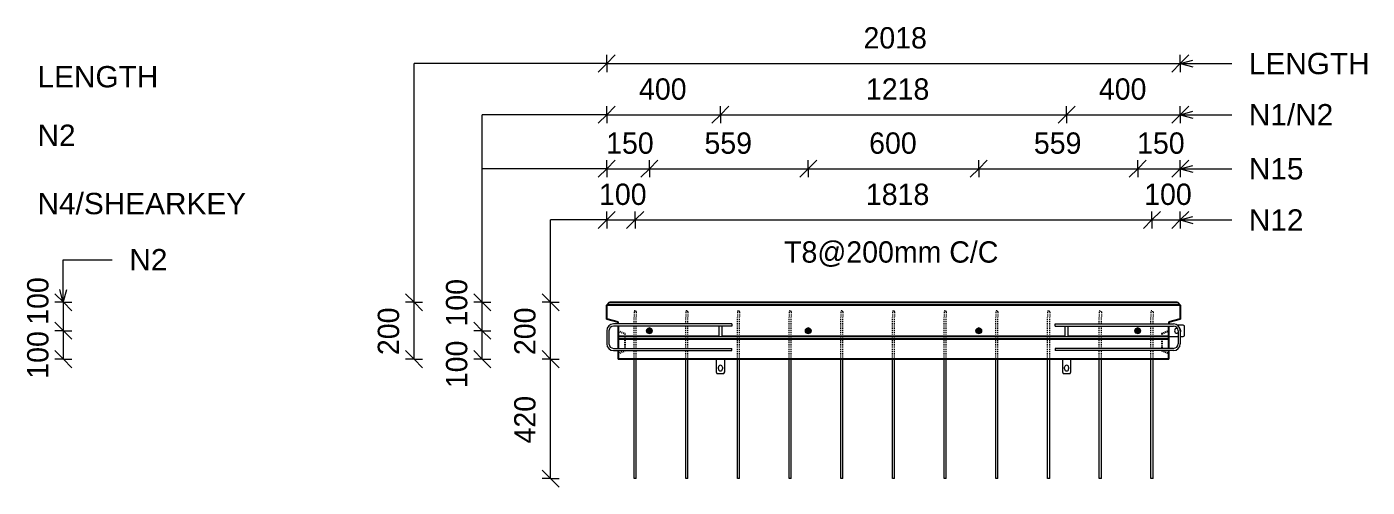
# Model space of a CAD drawing. Header units: millimetres. Extents: x -2992 to 10800, y 1067 to 19104.
# Drawn here: x 4139 to 8855, y 17485 to 19104 of the extents above; entities that cross this region are included whole.
import ezdxf

# ---------------------------------------------------------------- set-up
doc = ezdxf.new("R2010")
doc.units = ezdxf.units.MM
doc.linetypes.add('Dash', pattern=[6.36, 3.18, -3.18])
for name, color, linetype, lineweight in [('A-ANNO-DIMS', 211, 'Continuous', 9), ('A-ANNO-DIMS-30', 211, 'Continuous', 9), ('A-DETL-THIN', 151, 'Continuous', 18), ('A-GENM', 13, 'Continuous', 18), ('A-WALL', 113, 'Continuous', 25), ('A-WALL-HDLN', 110, 'Dash', 25), ('G-ANNO-TEXT', 231, 'Continuous', 9), ('S-RBAR', 171, 'Continuous', 18)]:
    doc.layers.add(name, color=color, linetype=linetype, lineweight=lineweight)
doc.styles.add('Arial_2', font='arial.ttf', dxfattribs={"height": 75})
doc.styles.add('Nirmala UI Semilight_4', font='NirmalaS.ttf', dxfattribs={"height": 75})
doc.dimstyles.new('Arrow_Filled_-_2_5_NI_UI_3', dxfattribs={"dimscale": 304.8, "dimtxt": 78.552296, "dimasz": 0.19685, "dimexe": 0.098425, "dimexo": 0.0625, "dimgap": 0.098425, "dimtad": 1, "dimdec": 4, "dimzin": 0, "dimdsep": 46, "dimtxsty": 'Nirmala UI Semilight_4', "dimblk1": 'OBLIQUE', "dimblk2": 'OBLIQUE', "dimsah": 1, "dimcen": 0.09, "dimazin": 0, "dimtfac": 1, "dimtdec": 4, "dimtix": 1, "dimtmove": 0, "dimatfit": 3, "dimfxl": 0.098425, "dimfxlon": 1, "dimtvp": 1, "dimtolj": 1, "dimtzin": 0, "dimarcsym": 2})
doc.dimstyles.new('Arrow_Filled_-_2_5_NI_UI_4', dxfattribs={"dimscale": 304.8, "dimtxt": 78.552296, "dimasz": 0.19685, "dimexe": 0.098425, "dimexo": 0.0625, "dimgap": 0.098425, "dimtad": 1, "dimdec": 4, "dimzin": 0, "dimdsep": 46, "dimtxsty": 'Nirmala UI Semilight_4', "dimblk1": 'OBLIQUE', "dimblk2": 'OBLIQUE', "dimsah": 1, "dimcen": 0.09, "dimazin": 0, "dimtfac": 1, "dimtdec": 4, "dimtix": 1, "dimtmove": 2, "dimatfit": 3, "dimfxl": 0.098425, "dimfxlon": 1, "dimtvp": 1, "dimtolj": 1, "dimtzin": 0, "dimarcsym": 2})

# ---------------------------------------------------------------- blocks, each defined once
blk = doc.blocks.new('RR spread anchor face based - RR-SA-4_0-240-1726833-Elevation Top1')
at = {"layer": 'A-GENM'}
for p, q in [((11269.8, 18051.4), (11269.8, 18015.4)), ((11269.8, 18015.4), (11281.8, 18015.4)), ((11281.8, 18015.4), (11281.8, 18051.4))]:
    blk.add_line(p, q, dxfattribs=at)
blk = doc.blocks.new('RR spread anchor face based - RR-SA-2_5-150-1726819-Elevation Top1')
at = {"layer": 'A-GENM'}
for p, q in [((11260.8, 17935.4), (11260.8, 17890.4)), ((11290.8, 17890.4), (11290.8, 17935.4)), ((11260.8, 17890.4), (11263.3, 17885.4)), ((11263.3, 17885.4), (11288.3, 17885.4)), ((11268.8, 17900.9), (11268.8, 17906.9)), ((11282.8, 17906.9), (11282.8, 17900.9)), ((11288.3, 17885.4), (11290.8, 17890.4))]:
    blk.add_line(p, q, dxfattribs=at)
for centre, start, end in [((11275.8, 17906.9), 0, 180), ((11275.8, 17900.9), 180, 0)]:
    blk.add_arc(centre, 7, start, end, dxfattribs=at)
blk = doc.blocks.new('RR spread anchor face based - RR-SA-3_0-200-1726827-Elevation Top1')
at = {"layer": 'A-GENM'}
for p, q in [((12853.8, 18015.4), (12885.8, 18015.4)), ((12882.5, 18044.4), (12882.9, 18044.4)), ((12885.8, 18026.4), (12882.5, 18026.4)), ((12903.8, 18055.4), (12882.8, 18055.4)), ((12893.8, 18015.4), (12903.8, 18015.4)), ((12908.8, 18052.9), (12903.8, 18055.4)), ((12903.8, 18015.4), (12908.8, 18017.9)), ((12908.8, 18017.9), (12908.8, 18052.9))]:
    blk.add_line(p, q, dxfattribs=at)
for centre, start, end in [((12882.5, 18035.4), 90, 270), ((12886.5, 18035.4), 324.8077, 43.7744)]:
    blk.add_arc(centre, 9, start, end, dxfattribs=at)
blk = doc.blocks.new('DIMBLOCK20-Elevation Top')
at = {"layer": 'A-ANNO-DIMS-30'}
for p, q in [((4267.8, 18035.4), (4237.8, 18065.4)), ((4267.8, 18035.4), (4237.8, 18035.4)), ((4267.8, 17935.4), (4267.8, 18035.4)), ((4267.8, 18035.4), (4297.8, 18005.4)), ((4267.8, 18035.4), (4297.8, 18035.4)), ((4267.8, 17935.4), (4237.8, 17965.4)), ((4267.8, 17935.4), (4237.8, 17935.4)), ((4267.8, 17935.4), (4297.8, 17905.4)), ((4267.8, 17935.4), (4297.8, 17935.4))]:
    blk.add_line(p, q, dxfattribs=at)
at = {"layer": 'A-ANNO-DIMS-30', "color": 0, "insert": (4139.9, 17866.6), "char_height": 75, "width": 185.098, "attachment_point": 1, "rotation": 90, "line_spacing_factor": 1.142579, "style": 'Nirmala UI Semilight_4'}
blk.add_mtext('100', dxfattribs=at)
blk = doc.blocks.new('_Oblique')
at = {"color": 0, "linetype": 'ByBlock', "lineweight": -2}
blk.add_line((-0.5, -0.5), (0.5, 0.5), dxfattribs=at)
blk = doc.blocks.new('DIMBLOCK21-Elevation Top')
at = {"layer": 'A-ANNO-DIMS-30'}
for p, q in [((4267.8, 18135.4), (4237.8, 18165.4)), ((4267.8, 18135.4), (4237.8, 18135.4)), ((4267.8, 18035.4), (4267.8, 18135.4)), ((4267.8, 18135.4), (4297.8, 18105.4)), ((4267.8, 18135.4), (4297.8, 18135.4)), ((4267.8, 18035.4), (4237.8, 18065.4)), ((4267.8, 18035.4), (4237.8, 18035.4)), ((4267.8, 18035.4), (4297.8, 18005.4)), ((4267.8, 18035.4), (4297.8, 18035.4))]:
    blk.add_line(p, q, dxfattribs=at)
at = {"layer": 'A-ANNO-DIMS-30', "color": 0, "insert": (4139.9, 18056.2), "char_height": 75, "width": 185.098, "attachment_point": 1, "rotation": 90, "line_spacing_factor": 1.142579, "style": 'Nirmala UI Semilight_4'}
blk.add_mtext('100', dxfattribs=at)
blk = doc.blocks.new('DIMBLOCK22-Elevation Top1')
at = {"layer": 'A-ANNO-DIMS-30'}
for p, q in [((6179.1, 18974.7), (6209.1, 19004.7)), ((6179.1, 18974.7), (6179.1, 19004.7)), ((8197.1, 18974.7), (8227.1, 19004.7)), ((8197.1, 18974.7), (8197.1, 19004.7)), ((6179.1, 18974.7), (6149.1, 18944.7)), ((6179.1, 18974.7), (8197.1, 18974.7)), ((6179.1, 18974.7), (6179.1, 18944.7)), ((8197.1, 18974.7), (8167.1, 18944.7)), ((8197.1, 18974.7), (8197.1, 18944.7))]:
    blk.add_line(p, q, dxfattribs=at)
at = {"layer": 'A-ANNO-DIMS-30', "color": 0, "insert": (7082.4, 19102.5), "char_height": 75, "width": 253.653, "attachment_point": 1, "line_spacing_factor": 1.142579, "style": 'Nirmala UI Semilight_4'}
blk.add_mtext('2018', dxfattribs=at)
blk = doc.blocks.new('DIMBLOCK23-Elevation Top1')
at = {"layer": 'A-ANNO-DIMS-30'}
for p, q in [((6179.1, 18794.7), (6209.1, 18824.7)), ((6179.1, 18794.7), (6179.1, 18824.7)), ((6579.1, 18794.7), (6609.1, 18824.7)), ((6579.1, 18794.7), (6579.1, 18824.7)), ((6179.1, 18794.7), (6149.1, 18764.7)), ((6179.1, 18794.7), (6579.1, 18794.7)), ((6179.1, 18794.7), (6179.1, 18764.7)), ((6579.1, 18794.7), (6549.1, 18764.7)), ((6579.1, 18794.7), (6579.1, 18764.7))]:
    blk.add_line(p, q, dxfattribs=at)
at = {"layer": 'A-ANNO-DIMS-30', "color": 0, "insert": (6292.7, 18922.5), "char_height": 75, "width": 207.378, "attachment_point": 1, "line_spacing_factor": 1.142579, "style": 'Nirmala UI Semilight_4'}
blk.add_mtext('400', dxfattribs=at)
blk = doc.blocks.new('DIMBLOCK24-Elevation Top1')
at = {"layer": 'A-ANNO-DIMS-30'}
for p, q in [((6579.1, 18794.7), (6609.1, 18824.7)), ((6579.1, 18794.7), (6579.1, 18824.7)), ((7797.1, 18794.7), (7827.1, 18824.7)), ((7797.1, 18794.7), (7797.1, 18824.7)), ((6579.1, 18794.7), (6549.1, 18764.7)), ((6579.1, 18794.7), (7797.1, 18794.7)), ((6579.1, 18794.7), (6579.1, 18764.7)), ((7797.1, 18794.7), (7767.1, 18764.7)), ((7797.1, 18794.7), (7797.1, 18764.7))]:
    blk.add_line(p, q, dxfattribs=at)
at = {"layer": 'A-ANNO-DIMS-30', "color": 0, "insert": (7091, 18922.5), "char_height": 75, "width": 233.086, "attachment_point": 1, "line_spacing_factor": 1.142579, "style": 'Nirmala UI Semilight_4'}
blk.add_mtext('1218', dxfattribs=at)
blk = doc.blocks.new('DIMBLOCK25-Elevation Top1')
at = {"layer": 'A-ANNO-DIMS-30'}
for p, q in [((7797.1, 18794.7), (7827.1, 18824.7)), ((7797.1, 18794.7), (7797.1, 18824.7)), ((8197.1, 18794.7), (8227.1, 18824.7)), ((8197.1, 18794.7), (8197.1, 18824.7)), ((7797.1, 18794.7), (7767.1, 18764.7)), ((7797.1, 18794.7), (8197.1, 18794.7)), ((7797.1, 18794.7), (7797.1, 18764.7)), ((8197.1, 18794.7), (8167.1, 18764.7)), ((8197.1, 18794.7), (8197.1, 18764.7))]:
    blk.add_line(p, q, dxfattribs=at)
at = {"layer": 'A-ANNO-DIMS-30', "color": 0, "insert": (7910.7, 18922.5), "char_height": 75, "width": 207.378, "attachment_point": 1, "line_spacing_factor": 1.142579, "style": 'Nirmala UI Semilight_4'}
blk.add_mtext('400', dxfattribs=at)
blk = doc.blocks.new('DIMBLOCK26-Elevation Top1')
at = {"layer": 'A-ANNO-DIMS-30'}
for p, q in [((6179.1, 18604.7), (6209.1, 18634.7)), ((6179.1, 18604.7), (6179.1, 18634.7)), ((6329.1, 18604.7), (6359.1, 18634.7)), ((6329.1, 18604.7), (6329.1, 18634.7)), ((6179.1, 18604.7), (6149.1, 18574.7)), ((6179.1, 18604.7), (6329.1, 18604.7)), ((6179.1, 18604.7), (6179.1, 18574.7)), ((6329.1, 18604.7), (6299.1, 18574.7)), ((6329.1, 18604.7), (6329.1, 18574.7))]:
    blk.add_line(p, q, dxfattribs=at)
at = {"layer": 'A-ANNO-DIMS-30', "color": 0, "insert": (6177, 18732.5), "char_height": 75, "width": 185.098, "attachment_point": 1, "line_spacing_factor": 1.142579, "style": 'Nirmala UI Semilight_4'}
blk.add_mtext('150', dxfattribs=at)
blk = doc.blocks.new('DIMBLOCK27-Elevation Top1')
at = {"layer": 'A-ANNO-DIMS-30'}
for p, q in [((6329.1, 18604.7), (6359.1, 18634.7)), ((6329.1, 18604.7), (6329.1, 18634.7)), ((6888.1, 18604.7), (6918.1, 18634.7)), ((6888.1, 18604.7), (6888.1, 18634.7)), ((6329.1, 18604.7), (6299.1, 18574.7)), ((6329.1, 18604.7), (6888.1, 18604.7)), ((6329.1, 18604.7), (6329.1, 18574.7)), ((6888.1, 18604.7), (6858.1, 18574.7)), ((6888.1, 18604.7), (6888.1, 18574.7))]:
    blk.add_line(p, q, dxfattribs=at)
at = {"layer": 'A-ANNO-DIMS-30', "color": 0, "insert": (6522.9, 18732.5), "char_height": 75, "width": 205.664, "attachment_point": 1, "line_spacing_factor": 1.142579, "style": 'Nirmala UI Semilight_4'}
blk.add_mtext('559', dxfattribs=at)
blk = doc.blocks.new('DIMBLOCK28-Elevation Top1')
at = {"layer": 'A-ANNO-DIMS-30'}
for p, q in [((6888.1, 18604.7), (6918.1, 18634.7)), ((6888.1, 18604.7), (6888.1, 18634.7)), ((7488.1, 18604.7), (7518.1, 18634.7)), ((7488.1, 18604.7), (7488.1, 18634.7)), ((6888.1, 18604.7), (6858.1, 18574.7)), ((6888.1, 18604.7), (7488.1, 18604.7)), ((6888.1, 18604.7), (6888.1, 18574.7)), ((7488.1, 18604.7), (7458.1, 18574.7)), ((7488.1, 18604.7), (7488.1, 18574.7))]:
    blk.add_line(p, q, dxfattribs=at)
at = {"layer": 'A-ANNO-DIMS-30', "color": 0, "insert": (7102.4, 18732.5), "char_height": 75, "width": 205.664, "attachment_point": 1, "line_spacing_factor": 1.142579, "style": 'Nirmala UI Semilight_4'}
blk.add_mtext('600', dxfattribs=at)
blk = doc.blocks.new('DIMBLOCK29-Elevation Top1')
at = {"layer": 'A-ANNO-DIMS-30'}
for p, q in [((7488.1, 18604.7), (7518.1, 18634.7)), ((7488.1, 18604.7), (7488.1, 18634.7)), ((8047.1, 18604.7), (8077.1, 18634.7)), ((8047.1, 18604.7), (8047.1, 18634.7)), ((7488.1, 18604.7), (7458.1, 18574.7)), ((7488.1, 18604.7), (8047.1, 18604.7)), ((7488.1, 18604.7), (7488.1, 18574.7)), ((8047.1, 18604.7), (8017.1, 18574.7)), ((8047.1, 18604.7), (8047.1, 18574.7))]:
    blk.add_line(p, q, dxfattribs=at)
at = {"layer": 'A-ANNO-DIMS-30', "color": 0, "insert": (7681.9, 18732.5), "char_height": 75, "width": 205.664, "attachment_point": 1, "line_spacing_factor": 1.142579, "style": 'Nirmala UI Semilight_4'}
blk.add_mtext('559', dxfattribs=at)
blk = doc.blocks.new('DIMBLOCK30-Elevation Top1')
at = {"layer": 'A-ANNO-DIMS-30'}
for p, q in [((8047.1, 18604.7), (8077.1, 18634.7)), ((8047.1, 18604.7), (8047.1, 18634.7)), ((8197.1, 18604.7), (8227.1, 18634.7)), ((8197.1, 18604.7), (8197.1, 18634.7)), ((8047.1, 18604.7), (8017.1, 18574.7)), ((8047.1, 18604.7), (8197.1, 18604.7)), ((8047.1, 18604.7), (8047.1, 18574.7)), ((8197.1, 18604.7), (8167.1, 18574.7)), ((8197.1, 18604.7), (8197.1, 18574.7))]:
    blk.add_line(p, q, dxfattribs=at)
at = {"layer": 'A-ANNO-DIMS-30', "color": 0, "insert": (8045, 18732.5), "char_height": 75, "width": 185.098, "attachment_point": 1, "line_spacing_factor": 1.142579, "style": 'Nirmala UI Semilight_4'}
blk.add_mtext('150', dxfattribs=at)
blk = doc.blocks.new('DIMBLOCK31-Elevation Top1')
at = {"layer": 'A-ANNO-DIMS-30'}
for p, q in [((5501.4, 18135.4), (5471.4, 18165.4)), ((5501.4, 18135.4), (5471.4, 18135.4)), ((5501.4, 17935.4), (5501.4, 18135.4)), ((5501.4, 18135.4), (5531.4, 18105.4)), ((5501.4, 18135.4), (5531.4, 18135.4)), ((5501.4, 17935.4), (5471.4, 17965.4)), ((5501.4, 17935.4), (5471.4, 17935.4)), ((5501.4, 17935.4), (5531.4, 17905.4)), ((5501.4, 17935.4), (5531.4, 17935.4))]:
    blk.add_line(p, q, dxfattribs=at)
at = {"layer": 'A-ANNO-DIMS-30', "color": 0, "insert": (5373.5, 17949.7), "char_height": 75, "width": 205.664, "attachment_point": 1, "rotation": 90, "line_spacing_factor": 1.142579, "style": 'Nirmala UI Semilight_4'}
blk.add_mtext('200', dxfattribs=at)
blk = doc.blocks.new('DIMBLOCK32-Elevation Top1')
at = {"layer": 'A-ANNO-DIMS-30'}
for p, q in [((5741.4, 18035.4), (5711.4, 18065.4)), ((5741.4, 18035.4), (5711.4, 18035.4)), ((5741.4, 17935.4), (5741.4, 18035.4)), ((5741.4, 18035.4), (5771.4, 18005.4)), ((5741.4, 18035.4), (5771.4, 18035.4)), ((5741.4, 17935.4), (5711.4, 17965.4)), ((5741.4, 17935.4), (5711.4, 17935.4)), ((5741.4, 17935.4), (5771.4, 17905.4)), ((5741.4, 17935.4), (5771.4, 17935.4))]:
    blk.add_line(p, q, dxfattribs=at)
at = {"layer": 'A-ANNO-DIMS-30', "color": 0, "insert": (5613.5, 17833.3), "char_height": 75, "width": 185.098, "attachment_point": 1, "rotation": 90, "line_spacing_factor": 1.142579, "style": 'Nirmala UI Semilight_4'}
blk.add_mtext('100', dxfattribs=at)
blk = doc.blocks.new('DIMBLOCK33-Elevation Top1')
at = {"layer": 'A-ANNO-DIMS-30'}
for p, q in [((5741.4, 18135.4), (5711.4, 18165.4)), ((5741.4, 18135.4), (5711.4, 18135.4)), ((5741.4, 18035.4), (5741.4, 18135.4)), ((5741.4, 18135.4), (5771.4, 18105.4)), ((5741.4, 18135.4), (5771.4, 18135.4)), ((5741.4, 18035.4), (5711.4, 18065.4)), ((5741.4, 18035.4), (5711.4, 18035.4)), ((5741.4, 18035.4), (5771.4, 18005.4)), ((5741.4, 18035.4), (5771.4, 18035.4))]:
    blk.add_line(p, q, dxfattribs=at)
at = {"layer": 'A-ANNO-DIMS-30', "color": 0, "insert": (5613.5, 18050), "char_height": 75, "width": 185.098, "attachment_point": 1, "rotation": 90, "line_spacing_factor": 1.142579, "style": 'Nirmala UI Semilight_4'}
blk.add_mtext('100', dxfattribs=at)
blk = doc.blocks.new('DIMBLOCK34-Elevation Top1')
at = {"layer": 'A-ANNO-DIMS-30'}
for p, q in [((6179.1, 18424.7), (6209.1, 18454.7)), ((6179.1, 18424.7), (6179.1, 18454.7)), ((6279.1, 18424.7), (6309.1, 18454.7)), ((6279.1, 18424.7), (6279.1, 18454.7)), ((6179.1, 18424.7), (6149.1, 18394.7)), ((6179.1, 18424.7), (6279.1, 18424.7)), ((6179.1, 18424.7), (6179.1, 18394.7)), ((6279.1, 18424.7), (6249.1, 18394.7)), ((6279.1, 18424.7), (6279.1, 18394.7))]:
    blk.add_line(p, q, dxfattribs=at)
at = {"layer": 'A-ANNO-DIMS-30', "color": 0, "insert": (6152, 18552.5), "char_height": 75, "width": 185.098, "attachment_point": 1, "line_spacing_factor": 1.142579, "style": 'Nirmala UI Semilight_4'}
blk.add_mtext('100', dxfattribs=at)
blk = doc.blocks.new('DIMBLOCK35-Elevation Top1')
at = {"layer": 'A-ANNO-DIMS-30'}
for p, q in [((6279.1, 18424.7), (6309.1, 18454.7)), ((6279.1, 18424.7), (6279.1, 18454.7)), ((8097.1, 18424.7), (8127.1, 18454.7)), ((8097.1, 18424.7), (8097.1, 18454.7)), ((6279.1, 18424.7), (6249.1, 18394.7)), ((6279.1, 18424.7), (8097.1, 18424.7)), ((6279.1, 18424.7), (6279.1, 18394.7)), ((8097.1, 18424.7), (8067.1, 18394.7)), ((8097.1, 18424.7), (8097.1, 18394.7))]:
    blk.add_line(p, q, dxfattribs=at)
at = {"layer": 'A-ANNO-DIMS-30', "color": 0, "char_height": 75, "attachment_point": 1, "line_spacing_factor": 1.142579, "style": 'Nirmala UI Semilight_4'}
for s, insert, width in [('1818', (7091, 18552.5), 233.086), ('T8@200mm C/C', (6803.2, 18349.7), 923.775)]:
    blk.add_mtext(s, dxfattribs=dict(at, insert=insert, width=width))
blk = doc.blocks.new('DIMBLOCK36-Elevation Top1')
at = {"layer": 'A-ANNO-DIMS-30'}
for p, q in [((8097.1, 18424.7), (8127.1, 18454.7)), ((8097.1, 18424.7), (8097.1, 18454.7)), ((8197.1, 18424.7), (8227.1, 18454.7)), ((8197.1, 18424.7), (8197.1, 18454.7)), ((8097.1, 18424.7), (8067.1, 18394.7)), ((8097.1, 18424.7), (8197.1, 18424.7)), ((8097.1, 18424.7), (8097.1, 18394.7)), ((8197.1, 18424.7), (8167.1, 18394.7)), ((8197.1, 18424.7), (8197.1, 18394.7))]:
    blk.add_line(p, q, dxfattribs=at)
at = {"layer": 'A-ANNO-DIMS-30', "color": 0, "insert": (8070, 18552.5), "char_height": 75, "width": 185.098, "attachment_point": 1, "line_spacing_factor": 1.142579, "style": 'Nirmala UI Semilight_4'}
blk.add_mtext('100', dxfattribs=at)
blk = doc.blocks.new('DIMBLOCK37-Elevation Top1')
at = {"layer": 'A-ANNO-DIMS-30'}
for p, q in [((5981.4, 17935.4), (5951.4, 17965.4)), ((5981.4, 17935.4), (5951.4, 17935.4)), ((5981.4, 17515.4), (5981.4, 17935.4)), ((5981.4, 17935.4), (6011.4, 17905.4)), ((5981.4, 17935.4), (6011.4, 17935.4)), ((5981.4, 17515.4), (5951.4, 17545.4)), ((5981.4, 17515.4), (5951.4, 17515.4)), ((5981.4, 17515.4), (6011.4, 17485.4)), ((5981.4, 17515.4), (6011.4, 17515.4))]:
    blk.add_line(p, q, dxfattribs=at)
at = {"layer": 'A-ANNO-DIMS-30', "color": 0, "insert": (5853.5, 17639), "char_height": 75, "width": 207.378, "attachment_point": 1, "rotation": 90, "line_spacing_factor": 1.142579, "style": 'Nirmala UI Semilight_4'}
blk.add_mtext('420', dxfattribs=at)
blk = doc.blocks.new('DIMBLOCK38-Elevation Top1')
at = {"layer": 'A-ANNO-DIMS-30'}
for p, q in [((5981.4, 18135.4), (5951.4, 18165.4)), ((5981.4, 18135.4), (5951.4, 18135.4)), ((5981.4, 17935.4), (5981.4, 18135.4)), ((5981.4, 18135.4), (6011.4, 18105.4)), ((5981.4, 18135.4), (6011.4, 18135.4)), ((5981.4, 17935.4), (5951.4, 17965.4)), ((5981.4, 17935.4), (5951.4, 17935.4)), ((5981.4, 17935.4), (6011.4, 17905.4)), ((5981.4, 17935.4), (6011.4, 17935.4))]:
    blk.add_line(p, q, dxfattribs=at)
at = {"layer": 'A-ANNO-DIMS-30', "color": 0, "insert": (5853.5, 17949.7), "char_height": 75, "width": 205.664, "attachment_point": 1, "rotation": 90, "line_spacing_factor": 1.142579, "style": 'Nirmala UI Semilight_4'}
blk.add_mtext('200', dxfattribs=at)

msp = doc.modelspace()

# ---------------------------------------------------------------- hatches: boundary and pattern name
at = {"layer": 'S-RBAR'}
h = msp.add_hatch(color=256, dxfattribs=at)
edge = h.paths.add_edge_path()
edge.add_arc((6329.09424, 18035.4305), 10, 0, 360)
for points in [[(6329.09424, 18025.4305), (6336.16531, 18028.35943), (6339.09424, 18035.4305), (6336.16531, 18042.50157), (6329.09424, 18045.4305), (6322.02317, 18042.50157), (6319.09424, 18035.4305), (6322.02317, 18028.35943)], [(6888.09424, 18025.4305), (6895.16531, 18028.35943), (6898.09424, 18035.4305), (6895.16531, 18042.50157), (6888.09424, 18045.4305), (6881.02317, 18042.50157), (6878.09424, 18035.4305), (6881.02317, 18028.35943)], [(7488.09424, 18025.4305), (7495.16531, 18028.35943), (7498.09424, 18035.4305), (7495.16531, 18042.50157), (7488.09424, 18045.4305), (7481.02317, 18042.50157), (7478.09424, 18035.4305), (7481.02317, 18028.35943)], [(8047.09424, 18025.4305), (8054.16531, 18028.35943), (8057.09424, 18035.4305), (8054.16531, 18042.50157), (8047.09424, 18045.4305), (8040.02317, 18042.50157), (8037.09424, 18035.4305), (8040.02317, 18028.35943)]]:
    msp.add_hatch(color=256, dxfattribs=at).paths.add_polyline_path(points)
h = msp.add_hatch(color=256, dxfattribs=at)
edge = h.paths.add_edge_path()
edge.add_arc((6888.09424, 18035.4305), 10, 0, 360)
h = msp.add_hatch(color=256, dxfattribs=at)
edge = h.paths.add_edge_path()
edge.add_arc((7488.09424, 18035.4305), 10, 0, 360)
h = msp.add_hatch(color=256, dxfattribs=at)
edge = h.paths.add_edge_path()
edge.add_arc((8047.09424, 18035.4305), 10, 0, 360)

# ---------------------------------------------------------------- linework, layer by layer
at = {"layer": 'A-DETL-THIN'}
for p, q in [((5501.36168, 18135.4305), (5501.36168, 18974.69514)), ((6179.09424, 18974.69514), (5501.36168, 18974.69514)), ((5741.36168, 18135.4305), (5741.36168, 18794.69514)), ((6179.09424, 18794.69514), (5741.36168, 18794.69514)), ((6179.09424, 18604.69514), (5741.36168, 18604.69514)), ((5981.36168, 18135.4305), (5981.36168, 18424.69514)), ((6179.09424, 18424.69514), (5981.36168, 18424.69514)), ((6275.09424, 17515.4305), (6275.89424, 17515.4305))]:
    msp.add_line(p, q, dxfattribs=at)
at = {"layer": 'A-WALL'}
for p, q in [((8197.09424, 18125.4305), (6179.09424, 18125.4305)), ((6179.09424, 18075.4305), (6179.09424, 18125.42792)), ((6179.0951, 18125.42878), (6189.09682, 18135.4305)), ((6189.09682, 18135.4305), (8187.09166, 18135.4305)), ((8187.09166, 18135.4305), (8197.09338, 18125.42878)), ((8197.09424, 18125.42792), (8197.09424, 18075.4305)), ((6219.09424, 18065.4305), (6179.09424, 18075.4305)), ((6219.09424, 18059.4305), (6219.09424, 18065.4305)), ((8197.09424, 18075.4305), (8157.09424, 18065.4305)), ((8157.09424, 18065.4305), (8157.09424, 18059.4305)), ((6219.09424, 18051.4305), (6219.09424, 17973.4305)), ((6573.09424, 18015.42822), (6219.09424, 18015.42822)), ((7791.09424, 18015.42822), (6585.09424, 18015.42822)), ((8157.09424, 18015.42822), (7803.09424, 18015.42822)), ((8157.09424, 17973.4305), (8157.09424, 18051.4305)), ((8157.09424, 18005.42822), (6219.09424, 18005.42822)), ((6219.09424, 17965.4305), (6219.09424, 17935.4305)), ((8157.09424, 17935.4305), (6219.09424, 17935.4305)), ((8157.09424, 17935.4305), (8157.09424, 17965.4305))]:
    msp.add_line(p, q, dxfattribs=at)
at = {"layer": 'A-WALL-HDLN'}
for p, q in [((6219.09424, 18035.4305), (6244.09424, 18025.4305)), ((6244.09424, 18015.47783), (6244.09424, 18025.4305)), ((6244.09424, 18005.47783), (6244.09424, 18015.37861)), ((8132.09424, 18025.4305), (8157.04463, 18035.41066)), ((8132.09424, 18025.4305), (8132.09424, 18015.47783)), ((8132.09424, 18015.37861), (8132.09424, 18005.47783)), ((6244.09424, 17973.4305), (6244.09424, 18005.37861)), ((8132.09424, 18005.37861), (8132.09424, 17973.4305)), ((6219.14385, 17955.45035), (6244.09424, 17965.4305)), ((8132.09424, 17965.4305), (8157.04463, 17955.45035))]:
    msp.add_line(p, q, dxfattribs=at)
at = {"layer": 'G-ANNO-TEXT', "color": 10}
for p, q in [((8196.21837, 18974.62704), (8241.21837, 18986.68475)), ((8196.21837, 18974.62704), (8241.21837, 18962.56933)), ((8196.21837, 18974.62704), (8378.2215, 18974.62704)), ((8196.21837, 18794.62704), (8241.21837, 18806.68475)), ((8196.21837, 18794.62704), (8241.21837, 18782.56933)), ((8196.21837, 18794.62704), (8378.2215, 18794.62704)), ((8196.21837, 18604.62704), (8241.21837, 18616.68475)), ((8196.21837, 18604.62704), (8241.21837, 18592.56933)), ((8196.21837, 18604.62704), (8378.2215, 18604.62704)), ((8196.21837, 18424.62704), (8241.21837, 18436.68475)), ((8196.21837, 18424.62704), (8241.21837, 18412.56933)), ((8196.21837, 18424.62704), (8378.2215, 18424.62704)), ((4267.13333, 18285.00508), (4439.64453, 18285.00508)), ((4267.13333, 18135.10334), (4267.13333, 18285.00508)), ((4267.13333, 18135.10334), (4255.07562, 18180.10334)), ((4267.13333, 18135.10334), (4279.19105, 18180.10334))]:
    msp.add_line(p, q, dxfattribs=at)
at = {"layer": 'S-RBAR', "linetype": 'Dash'}
for p, q in [((6275.09424, 18101.4305), (6275.09424, 18081.4305)), ((6275.09424, 18059.4305), (6275.09424, 18081.4305)), ((6283.09424, 18101.4305), (6283.09424, 18081.4305)), ((6283.09424, 18059.4305), (6283.09424, 18081.4305)), ((6456.89424, 18101.4305), (6456.89424, 18081.4305)), ((6456.89424, 18059.4305), (6456.89424, 18081.4305)), ((6464.89424, 18101.4305), (6464.89424, 18081.4305)), ((6464.89424, 18059.4305), (6464.89424, 18081.4305)), ((6638.69424, 18101.4305), (6638.69424, 18081.4305)), ((6638.69424, 18015.47783), (6638.69424, 18081.4305)), ((6646.69424, 18101.4305), (6646.69424, 18081.4305)), ((6646.69424, 18015.47783), (6646.69424, 18081.4305)), ((6820.49424, 18101.4305), (6820.49424, 18081.4305)), ((6820.49424, 18015.47783), (6820.49424, 18081.4305)), ((6828.49424, 18101.4305), (6828.49424, 18081.4305)), ((6828.49424, 18015.47783), (6828.49424, 18081.4305)), ((7002.29424, 18101.4305), (7002.29424, 18081.4305)), ((7002.29424, 18015.47783), (7002.29424, 18081.4305)), ((7010.29424, 18101.4305), (7010.29424, 18081.4305)), ((7010.29424, 18015.47783), (7010.29424, 18081.4305)), ((7184.09424, 18101.4305), (7184.09424, 18081.4305)), ((7184.09424, 18015.47783), (7184.09424, 18081.4305)), ((7192.09424, 18101.4305), (7192.09424, 18081.4305)), ((7192.09424, 18015.47783), (7192.09424, 18081.4305)), ((7365.89424, 18101.4305), (7365.89424, 18081.4305)), ((7365.89424, 18015.47783), (7365.89424, 18081.4305)), ((7373.89424, 18101.4305), (7373.89424, 18081.4305)), ((7373.89424, 18015.47783), (7373.89424, 18081.4305)), ((7547.69424, 18101.4305), (7547.69424, 18081.4305)), ((7547.69424, 18015.47783), (7547.69424, 18081.4305)), ((7555.69424, 18101.4305), (7555.69424, 18081.4305)), ((7555.69424, 18015.47783), (7555.69424, 18081.4305)), ((7729.49424, 18101.4305), (7729.49424, 18081.4305)), ((7729.49424, 18015.47783), (7729.49424, 18081.4305)), ((7737.49424, 18101.4305), (7737.49424, 18081.4305)), ((7737.49424, 18015.47783), (7737.49424, 18081.4305)), ((7911.29424, 18101.4305), (7911.29424, 18081.4305)), ((7911.29424, 18059.4305), (7911.29424, 18081.4305)), ((7919.29424, 18101.4305), (7919.29424, 18081.4305)), ((7919.29424, 18059.4305), (7919.29424, 18081.4305)), ((8093.09424, 18101.4305), (8093.09424, 18081.4305)), ((8093.09424, 18059.4305), (8093.09424, 18081.4305)), ((8101.09424, 18101.4305), (8101.09424, 18081.4305)), ((8101.09424, 18059.4305), (8101.09424, 18081.4305)), ((6275.09424, 18015.47783), (6275.09424, 18051.4305)), ((6275.09424, 18005.47783), (6275.09424, 18015.37861)), ((6283.09424, 18015.47783), (6283.09424, 18051.4305)), ((6283.09424, 18005.47783), (6283.09424, 18015.37861)), ((6456.89424, 18015.47783), (6456.89424, 18051.4305)), ((6456.89424, 18005.47783), (6456.89424, 18015.37861)), ((6464.89424, 18015.47783), (6464.89424, 18051.4305)), ((6464.89424, 18005.47783), (6464.89424, 18015.37861)), ((6638.69424, 18005.47783), (6638.69424, 18015.37861)), ((6646.69424, 18005.47783), (6646.69424, 18015.37861)), ((6820.49424, 18005.47783), (6820.49424, 18015.37861)), ((6828.49424, 18005.47783), (6828.49424, 18015.37861)), ((7002.29424, 18005.47783), (7002.29424, 18015.37861)), ((7010.29424, 18005.47783), (7010.29424, 18015.37861)), ((7184.09424, 18005.47783), (7184.09424, 18015.37861)), ((7192.09424, 18005.47783), (7192.09424, 18015.37861)), ((7365.89424, 18005.47783), (7365.89424, 18015.37861)), ((7373.89424, 18005.47783), (7373.89424, 18015.37861)), ((7547.69424, 18005.47783), (7547.69424, 18015.37861)), ((7555.69424, 18005.47783), (7555.69424, 18015.37861)), ((7729.49424, 18005.47783), (7729.49424, 18015.37861)), ((7737.49424, 18005.47783), (7737.49424, 18015.37861)), ((7911.29424, 18015.47783), (7911.29424, 18051.4305)), ((7911.29424, 18005.47783), (7911.29424, 18015.37861)), ((7919.29424, 18015.47783), (7919.29424, 18051.4305)), ((7919.29424, 18005.47783), (7919.29424, 18015.37861)), ((8093.09424, 18015.47783), (8093.09424, 18051.4305)), ((8093.09424, 18005.47783), (8093.09424, 18015.37861)), ((8101.09424, 18015.47783), (8101.09424, 18051.4305)), ((8101.09424, 18005.47783), (8101.09424, 18015.37861)), ((6275.09424, 17973.4305), (6275.09424, 18005.37861)), ((6283.09424, 17973.4305), (6283.09424, 18005.37861)), ((6456.89424, 17973.4305), (6456.89424, 18005.37861)), ((6464.89424, 17973.4305), (6464.89424, 18005.37861)), ((6638.69424, 17935.48011), (6638.69424, 18005.37861)), ((6646.69424, 17935.48011), (6646.69424, 18005.37861)), ((6820.49424, 17935.48011), (6820.49424, 18005.37861)), ((6828.49424, 17935.48011), (6828.49424, 18005.37861)), ((7002.29424, 17935.48011), (7002.29424, 18005.37861)), ((7010.29424, 17935.48011), (7010.29424, 18005.37861)), ((7184.09424, 17935.48011), (7184.09424, 18005.37861)), ((7192.09424, 17935.48011), (7192.09424, 18005.37861)), ((7365.89424, 17935.48011), (7365.89424, 18005.37861)), ((7373.89424, 17935.48011), (7373.89424, 18005.37861)), ((7547.69424, 17935.48011), (7547.69424, 18005.37861)), ((7555.69424, 17935.48011), (7555.69424, 18005.37861)), ((7729.49424, 17935.48011), (7729.49424, 18005.37861)), ((7737.49424, 17935.48011), (7737.49424, 18005.37861)), ((7911.29424, 17973.4305), (7911.29424, 18005.37861)), ((7919.29424, 17973.4305), (7919.29424, 18005.37861)), ((8093.09424, 17973.4305), (8093.09424, 18005.37861)), ((8101.09424, 17973.4305), (8101.09424, 18005.37861)), ((6275.09424, 17935.48011), (6275.09424, 17965.4305)), ((6283.09424, 17935.48011), (6283.09424, 17965.4305)), ((6456.89424, 17935.48011), (6456.89424, 17965.4305)), ((6464.89424, 17935.48011), (6464.89424, 17965.4305)), ((7911.29424, 17935.48011), (7911.29424, 17965.4305)), ((7919.29424, 17935.48011), (7919.29424, 17965.4305)), ((8093.09424, 17935.48011), (8093.09424, 17965.4305)), ((8101.09424, 17935.48011), (8101.09424, 17965.4305))]:
    msp.add_line(p, q, dxfattribs=at)
at = {"layer": 'S-RBAR'}
for p, q in [((6179.09424, 18035.4305), (6179.09424, 17989.4305)), ((6187.09424, 18035.4305), (6187.09424, 17989.4305)), ((6619.09424, 18059.4305), (6203.09424, 18059.4305)), ((6619.09424, 18051.4305), (6203.09424, 18051.4305)), ((6322.02317, 18042.50157), (6319.09424, 18035.4305)), ((6319.09424, 18035.4305), (6322.02317, 18028.35943)), ((6329.09424, 18045.4305), (6322.02317, 18042.50157)), ((6322.02317, 18028.35943), (6329.09424, 18025.4305)), ((6336.16531, 18042.50157), (6329.09424, 18045.4305)), ((6329.09424, 18025.4305), (6336.16531, 18028.35943)), ((6339.09424, 18035.4305), (6336.16531, 18042.50157)), ((6336.16531, 18028.35943), (6339.09424, 18035.4305)), ((6619.09424, 18059.4305), (6619.09424, 18051.4305)), ((6881.02317, 18042.50157), (6878.09424, 18035.4305)), ((6878.09424, 18035.4305), (6881.02317, 18028.35943)), ((6888.09424, 18045.4305), (6881.02317, 18042.50157)), ((6881.02317, 18028.35943), (6888.09424, 18025.4305)), ((6895.16531, 18042.50157), (6888.09424, 18045.4305)), ((6888.09424, 18025.4305), (6895.16531, 18028.35943)), ((6898.09424, 18035.4305), (6895.16531, 18042.50157)), ((6895.16531, 18028.35943), (6898.09424, 18035.4305)), ((7481.02317, 18042.50157), (7478.09424, 18035.4305)), ((7478.09424, 18035.4305), (7481.02317, 18028.35943)), ((7488.09424, 18045.4305), (7481.02317, 18042.50157)), ((7481.02317, 18028.35943), (7488.09424, 18025.4305)), ((7495.16531, 18042.50157), (7488.09424, 18045.4305)), ((7488.09424, 18025.4305), (7495.16531, 18028.35943)), ((7498.09424, 18035.4305), (7495.16531, 18042.50157)), ((7495.16531, 18028.35943), (7498.09424, 18035.4305)), ((7757.09424, 18059.4305), (8173.09424, 18059.4305)), ((7757.09424, 18051.4305), (7757.09424, 18059.4305)), ((7757.09424, 18051.4305), (8173.09424, 18051.4305)), ((8040.02317, 18042.50157), (8037.09424, 18035.4305)), ((8037.09424, 18035.4305), (8040.02317, 18028.35943)), ((8047.09424, 18045.4305), (8040.02317, 18042.50157)), ((8040.02317, 18028.35943), (8047.09424, 18025.4305)), ((8054.16531, 18042.50157), (8047.09424, 18045.4305)), ((8047.09424, 18025.4305), (8054.16531, 18028.35943)), ((8057.09424, 18035.4305), (8054.16531, 18042.50157)), ((8054.16531, 18028.35943), (8057.09424, 18035.4305)), ((8189.09424, 18035.4305), (8189.09424, 17989.4305)), ((8197.09424, 18035.4305), (8197.09424, 17989.4305)), ((6203.09424, 17973.4305), (6619.09424, 17973.4305)), ((6619.09424, 17965.4305), (6619.09424, 17973.4305)), ((8173.09424, 17973.4305), (7757.09424, 17973.4305)), ((7757.09424, 17973.4305), (7757.09424, 17965.4305)), ((6203.09424, 17965.4305), (6619.09424, 17965.4305)), ((6275.09424, 17515.4305), (6275.09424, 17935.4305)), ((6283.09424, 17515.4305), (6283.09424, 17935.4305)), ((6456.89424, 17515.4305), (6456.89424, 17935.4305)), ((6464.89424, 17515.4305), (6464.89424, 17935.4305)), ((6638.69424, 17515.4305), (6638.69424, 17935.4305)), ((6646.69424, 17515.4305), (6646.69424, 17935.4305)), ((6820.49424, 17515.4305), (6820.49424, 17935.4305)), ((6828.49424, 17515.4305), (6828.49424, 17935.4305)), ((7002.29424, 17515.4305), (7002.29424, 17935.4305)), ((7010.29424, 17515.4305), (7010.29424, 17935.4305)), ((7184.09424, 17515.4305), (7184.09424, 17935.4305)), ((7192.09424, 17515.4305), (7192.09424, 17935.4305)), ((7365.89424, 17515.4305), (7365.89424, 17935.4305)), ((7373.89424, 17515.4305), (7373.89424, 17935.4305)), ((7547.69424, 17515.4305), (7547.69424, 17935.4305)), ((7555.69424, 17515.4305), (7555.69424, 17935.4305)), ((7729.49424, 17515.4305), (7729.49424, 17935.4305)), ((7737.49424, 17515.4305), (7737.49424, 17935.4305)), ((8173.09424, 17965.4305), (7757.09424, 17965.4305)), ((7911.29424, 17515.4305), (7911.29424, 17935.4305)), ((7919.29424, 17515.4305), (7919.29424, 17935.4305)), ((8093.09424, 17515.4305), (8093.09424, 17935.4305)), ((8101.09424, 17515.4305), (8101.09424, 17935.4305)), ((6283.09424, 17515.4305), (6275.09424, 17515.4305)), ((6464.89424, 17515.4305), (6456.89424, 17515.4305)), ((6646.69424, 17515.4305), (6638.69424, 17515.4305)), ((6828.49424, 17515.4305), (6820.49424, 17515.4305)), ((7010.29424, 17515.4305), (7002.29424, 17515.4305)), ((7192.09424, 17515.4305), (7184.09424, 17515.4305)), ((7373.89424, 17515.4305), (7365.89424, 17515.4305)), ((7555.69424, 17515.4305), (7547.69424, 17515.4305)), ((7737.49424, 17515.4305), (7729.49424, 17515.4305)), ((7919.29424, 17515.4305), (7911.29424, 17515.4305)), ((8101.09424, 17515.4305), (8093.09424, 17515.4305))]:
    msp.add_line(p, q, dxfattribs=at)
for centre in [(6329.09424, 18035.4305), (6888.09424, 18035.4305), (7488.09424, 18035.4305), (8047.09424, 18035.4305)]:
    msp.add_circle(centre, 10, dxfattribs=at)
at = {"layer": 'S-RBAR', "linetype": 'Dash'}
for centre in [(6279.09424, 18101.4305), (6460.89424, 18101.4305), (6642.69424, 18101.4305), (6824.49424, 18101.4305), (7006.29424, 18101.4305), (7188.09424, 18101.4305), (7369.89424, 18101.4305), (7551.69424, 18101.4305), (7733.49424, 18101.4305), (7915.29424, 18101.4305), (8097.09424, 18101.4305)]:
    msp.add_arc(centre, 4, 0, 180, dxfattribs=at)
at = {"layer": 'S-RBAR'}
for centre, radius, start, end in [((6203.09424, 18035.4305), 24, 90, 180), ((6203.09424, 18035.4305), 16, 90, 180), ((8173.09424, 18035.4305), 24, 0, 90), ((8173.09424, 18035.4305), 16, 0, 90), ((6203.09424, 17989.4305), 24, 180, 270), ((6203.09424, 17989.4305), 16, 180, 270), ((8173.09424, 17989.4305), 16, 270, 0), ((8173.09424, 17989.4305), 24, 270, 360)]:
    msp.add_arc(centre, radius, start, end, dxfattribs=at)

# ---------------------------------------------------------------- block references
at = {"layer": 'A-GENM'}
for name, p in [('RR spread anchor face based - RR-SA-4_0-240-1726833-Elevation Top1', (-4696.70959, 0)), ('RR spread anchor face based - RR-SA-4_0-240-1726833-Elevation Top1', (-3478.70959, 0)), ('RR spread anchor face based - RR-SA-3_0-200-1726827-Elevation Top1', (-4696.70959, 0)), ('RR spread anchor face based - RR-SA-2_5-150-1726819-Elevation Top1', (-4696.70959, 0)), ('RR spread anchor face based - RR-SA-2_5-150-1726819-Elevation Top1', (-3478.70959, 0))]:
    msp.add_blockref(name, p, dxfattribs=at)

# ---------------------------------------------------------------- texts
at = {"layer": 'G-ANNO-TEXT', "color": 7, "char_height": 75, "attachment_point": 1, "style": 'Arial_2'}
for s, insert, width in [('LENGTH', (8438.2215, 19012.12704), 514.683375), ('LENGTH', (4176.61111, 18965.88539), 514.683375), ('N1/N2', (8438.2215, 18832.12704), 358.3543125), ('N2', (4176.61111, 18759.95589), 161.1391875), ('N15', (8438.2215, 18642.12704), 230.886), ('N4/SHEARKEY', (4176.61111, 18519.95589), 885.063), ('N12', (8438.2215, 18462.12704), 230.886), ('N2', (4499.64453, 18322.50508), 161.1391875)]:
    msp.add_mtext(s, dxfattribs=dict(at, insert=insert, width=width))

# ---------------------------------------------------------------- dimensions: what is measured, and where the dimension line sits
at = {"layer": 'A-ANNO-DIMS'}
for base, p1, p2, override, picture, middle in [((8197.09424, 18974.69514), (6179.09424, 18944.69514), (8197.09424, 18944.69514), {"dimpost": '<>', "dimfxl": 2018}, 'DIMBLOCK22-Elevation Top1', (7188.09424, 19043.65957)), ((6579.09424, 18794.69514), (6179.09424, 18764.69514), (6579.09424, 18764.69514), {"dimpost": '<>', "dimfxl": 400}, 'DIMBLOCK23-Elevation Top1', (6379.09424, 18863.45037)), ((7797.09424, 18794.69514), (6579.09424, 18764.69514), (7797.09424, 18764.69514), {"dimpost": '<>', "dimfxl": 1218}, 'DIMBLOCK24-Elevation Top1', (7188.09424, 18863.63342)), ((8197.09424, 18794.69514), (7797.09424, 18764.69514), (8197.09424, 18764.69514), {"dimpost": '<>', "dimfxl": 400}, 'DIMBLOCK25-Elevation Top1', (7997.09424, 18863.45037)), ((6329.09424, 18604.69514), (6179.09424, 18574.69514), (6329.09424, 18574.69514), {"dimpost": '<>', "dimfxl": 150}, 'DIMBLOCK26-Elevation Top1', (6254.09424, 18673.65957)), ((6888.09424, 18604.69514), (6329.09424, 18574.69514), (6888.09424, 18574.69514), {"dimpost": '<>', "dimfxl": 559}, 'DIMBLOCK27-Elevation Top1', (6608.59424, 18673.47652)), ((7488.09424, 18604.69514), (6888.09424, 18574.69514), (7488.09424, 18574.69514), {"dimpost": '<>', "dimfxl": 600}, 'DIMBLOCK28-Elevation Top1', (7188.09424, 18673.47652)), ((8047.09424, 18604.69514), (7488.09424, 18574.69514), (8047.09424, 18574.69514), {"dimpost": '<>', "dimfxl": 559}, 'DIMBLOCK29-Elevation Top1', (7767.59424, 18673.47652)), ((8197.09424, 18604.69514), (8047.09424, 18574.69514), (8197.09424, 18574.69514), {"dimpost": '<>', "dimfxl": 150}, 'DIMBLOCK30-Elevation Top1', (8122.09424, 18673.65957)), ((6279.09424, 18424.69514), (6179.09424, 18394.69514), (6279.09424, 18394.69514), {"dimpost": '<>', "dimfxl": 100}, 'DIMBLOCK34-Elevation Top1', (6229.09424, 18493.65957)), ((8197.09424, 18424.69514), (8097.09424, 18394.69514), (8197.09424, 18394.69514), {"dimpost": '<>', "dimfxl": 100}, 'DIMBLOCK36-Elevation Top1', (8147.09424, 18493.65957))]:
    dim = msp.add_linear_dim(base=base, p1=p1, p2=p2, dimstyle='Arrow_Filled_-_2_5_NI_UI_3', override=override, dxfattribs=at)
    dim.commit()
    dim.dimension.update_dxf_attribs({"geometry": picture, "text_midpoint": middle})
dim = msp.add_linear_dim(base=(8097.09424, 18424.69514), p1=(6279.09424, 18394.69514), p2=(8097.09424, 18394.69514), text='<>\\XT8@200mm C/C', dimstyle='Arrow_Filled_-_2_5_NI_UI_3', override={"dimpost": '<>', "dimfxl": 1818}, dxfattribs=at)
dim.commit()
dim.dimension.update_dxf_attribs({"geometry": 'DIMBLOCK35-Elevation Top1', "text_midpoint": (7188.09424, 18424.69514)})
for base, p1, p2, picture, middle in [((4267.78741, 18135.4305), (4237.78741, 18035.4305), (4237.78741, 18135.4305), 'DIMBLOCK21-Elevation Top', (4189.93583, 18148.73033)), ((5741.36168, 18135.4305), (5771.36168, 18035.4305), (5771.36168, 18135.4305), 'DIMBLOCK33-Elevation Top1', (5663.51011, 18142.579)), ((4267.78741, 18035.4305), (4237.78741, 17935.4305), (4237.78741, 18035.4305), 'DIMBLOCK20-Elevation Top', (4189.93583, 17959.1313)), ((5741.36168, 18035.4305), (5771.36168, 17935.4305), (5771.36168, 18035.4305), 'DIMBLOCK32-Elevation Top1', (5663.51011, 17925.81273))]:
    dim = msp.add_linear_dim(base=base, p1=p1, p2=p2, angle=90, dimstyle='Arrow_Filled_-_2_5_NI_UI_4', override={"dimpost": '<>', "dimfxl": 100}, dxfattribs=at)
    dim.commit()
    dim.dimension.update_dxf_attribs({"geometry": picture, "text_midpoint": middle, "dimtype": 160, "text_rotation": 90})
for base, p1, p2, override, picture, middle in [((5501.36168, 18135.4305), (5531.36168, 17935.4305), (5531.36168, 18135.4305), {"dimpost": '<>', "dimfxl": 200}, 'DIMBLOCK31-Elevation Top1', (5432.60645, 18035.4305)), ((5981.36168, 18135.4305), (6011.36168, 17935.4305), (6011.36168, 18135.4305), {"dimpost": '<>', "dimfxl": 200}, 'DIMBLOCK38-Elevation Top1', (5912.60645, 18035.4305)), ((5981.36168, 17935.4305), (6011.36168, 17515.4305), (6011.36168, 17935.4305), {"dimpost": '<>', "dimfxl": 420}, 'DIMBLOCK37-Elevation Top1', (5912.60645, 17725.4305))]:
    dim = msp.add_linear_dim(base=base, p1=p1, p2=p2, angle=90, dimstyle='Arrow_Filled_-_2_5_NI_UI_3', override=override, dxfattribs=at)
    dim.commit()
    dim.dimension.update_dxf_attribs({"geometry": picture, "text_midpoint": middle})

doc.saveas('drawing.dxf')
